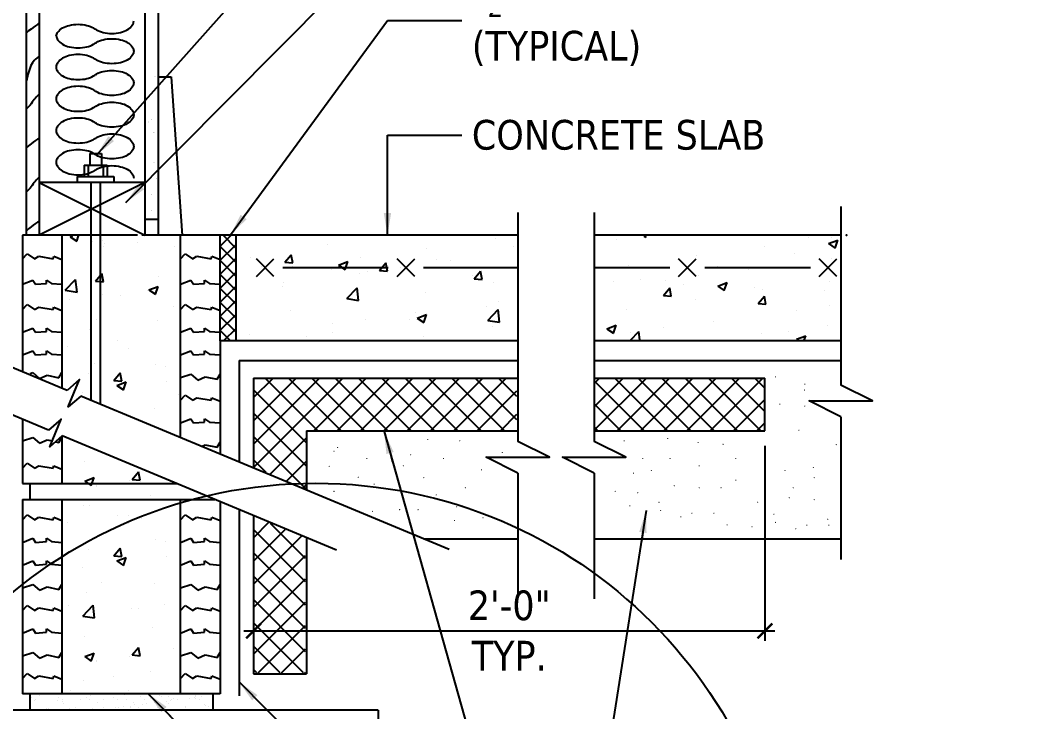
# Model space of a CAD drawing. Extents: x 0 to 68.3, y 4.1 to 78.5.
# Drawn here: x 30.25 to 68.3, y 38.53 to 64.76 of the extents above; entities that cross this region are included whole.
import ezdxf

# ---------------------------------------------------------------- set-up
doc = ezdxf.new("R2010")
doc.units = 0
doc.header["$LTSCALE"] = 4
doc.header["$MEASUREMENT"] = 0
doc.layers.get('0').update_dxf_attribs({"linetype": 'CONTINUOUS'})
doc.layers.get('DEFPOINTS').update_dxf_attribs({"linetype": 'CONTINUOUS'})
doc.styles.add('TahomaSPH', font='TAHOMA.TTF')
doc.dimstyles.new('1one', dxfattribs={"dimscale": 12, "dimtxt": 0.09375, "dimasz": 0.046875, "dimexe": 0.03125, "dimexo": 0.046875, "dimgap": 0.03125, "dimtad": 1, "dimdec": 4, "dimzin": 3, "dimdsep": 46, "dimlunit": 4, "dimtxsty": 'TahomaSPH', "dimblk": 'ARCHTICK', "dimcen": 0.09375, "dimdle": 0.03125, "dimclrd": 256, "dimclrt": 256, "dimadec": 8, "dimazin": 0, "dimtfac": 0.75, "dimtdec": 4, "dimtix": 1, "dimtmove": 2, "dimatfit": 3, "dimldrblk": 'LEADERARROW', "dimfxl": 0, "dimfrac": 1, "dimlwd": -1, "dimarcsym": 0})

# ---------------------------------------------------------------- blocks, each defined once
blk = doc.blocks.new('X')
for p, q in [((-0.5, -0.5), (0.5, 0.5)), ((0.5, -0.5), (-0.5, 0.5))]:
    blk.add_line(p, q)
blk = doc.blocks.new('ZBRK')
blk.add_lwpolyline([(0, -0.0625), (-0.125, 0), (0.125, 0), (0, 0.0625)])
blk = doc.blocks.new('*X5')
at = {"color": 0}
for p, q in [((35.272, 63.909), (35.688, 64.326)), ((35.864, 63.838), (35.376, 64.326)), ((35.272, 63.379), (35.863, 63.971)), ((35.865, 63.307), (35.272, 63.9)), ((35.272, 62.849), (35.865, 63.442)), ((35.866, 62.775), (35.272, 63.37)), ((35.272, 62.318), (35.866, 62.913)), ((35.867, 62.244), (35.272, 62.84)), ((35.272, 61.788), (35.867, 62.383)), ((35.868, 61.713), (35.272, 62.309)), ((35.272, 61.258), (35.868, 61.854)), ((35.869, 61.181), (35.272, 61.779)), ((35.272, 60.727), (35.869, 61.325)), ((35.87, 60.65), (35.272, 61.249)), ((35.652, 60.338), (35.272, 60.718)), ((35.412, 60.338), (35.87, 60.796))]:
    blk.add_line(p, q, dxfattribs=at)
blk = doc.blocks.new('*X6')
at = {"color": 0}
for p, q in [((30.319, 62.092), (30.319, 62.092)), ((31.379, 61.696), (31.379, 61.696)), ((29.485, 61.446), (29.485, 61.446)), ((31.791, 61.391), (31.791, 61.391)), ((30.514, 60.82), (30.514, 60.82)), ((32.826, 60.78), (32.826, 60.78)), ((33.183, 60.707), (33.183, 60.707)), ((30.259, 60.428), (30.259, 60.428)), ((31.242, 60.171), (31.483, 60.458)), ((31.242, 60.171), (31.541, 60.145)), ((31.541, 60.145), (31.483, 60.458)), ((31.568, 60.148), (31.568, 60.148)), ((33.221, 60.139), (33.221, 60.139)), ((31.352, 59.974), (31.702, 60.109)), ((31.352, 59.974), (31.601, 59.806)), ((31.601, 59.806), (31.702, 60.109)), ((30.063, 59.723), (30.063, 59.723)), ((30.785, 59.141), (30.785, 59.141)), ((32.765, 59.116), (32.765, 59.116)), ((30.198, 58.764), (30.198, 58.764)), ((29.519, 58.278), (29.519, 58.278)), ((30.062, 57.887), (30.451, 58.293)), ((30.506, 57.818), (30.451, 58.293)), ((33.157, 58.332), (33.157, 58.332)), ((30.062, 57.887), (30.506, 57.818)), ((31.906, 58.167), (31.906, 58.167)), ((32.188, 58.166), (32.188, 58.166)), ((32.704, 57.451), (32.704, 57.451)), ((30.137, 57.099), (30.137, 57.099)), ((31.936, 56.41), (32.177, 56.698)), ((32.234, 56.384), (32.177, 56.697)), ((30.135, 56.348), (30.486, 56.483)), ((30.135, 56.348), (30.384, 56.181)), ((30.384, 56.181), (30.486, 56.483)), ((31.842, 56.36), (31.842, 56.36)), ((31.936, 56.41), (32.234, 56.384)), ((33.494, 56.658), (33.494, 56.658)), ((30.578, 56.157), (30.578, 56.157)), ((30.59, 56.195), (30.59, 56.195)), ((31.214, 55.611), (31.214, 55.611)), ((32.643, 55.787), (32.643, 55.787)), ((30.076, 55.435), (30.076, 55.435)), ((29.599, 55.052), (29.599, 55.052)), ((31.776, 55.06), (31.776, 55.06))]:
    blk.add_line(p, q, dxfattribs=at)
blk = doc.blocks.new('*X7')
at = {"color": 0}
for p, q in [((28.109, 46.818), (28.109, 46.818)), ((28.423, 46.89), (28.423, 46.89)), ((28.596, 46.913), (28.596, 46.913)), ((29.147, 46.82), (29.147, 46.82)), ((30.185, 46.822), (30.185, 46.822)), ((30.347, 46.876), (30.347, 46.876)), ((31.223, 46.823), (31.223, 46.823)), ((31.639, 46.903), (31.639, 46.903)), ((32.261, 46.825), (32.261, 46.825)), ((32.973, 46.891), (32.973, 46.891)), ((33.034, 46.835), (33.034, 46.835)), ((33.299, 46.827), (33.299, 46.827)), ((34.286, 46.799), (34.286, 46.799)), ((34.326, 46.862), (34.326, 46.862)), ((34.337, 46.829), (34.337, 46.829)), ((34.557, 46.835), (34.557, 46.835)), ((28.239, 46.684), (28.239, 46.684)), ((28.25, 46.728), (28.25, 46.728)), ((29.091, 46.68), (29.091, 46.68)), ((29.284, 46.64), (29.284, 46.64)), ((29.288, 46.73), (29.288, 46.73)), ((29.345, 46.583), (29.345, 46.583)), ((29.991, 46.713), (29.991, 46.713)), ((30.326, 46.732), (30.326, 46.732)), ((30.637, 46.61), (30.637, 46.61)), ((30.864, 46.724), (30.864, 46.724)), ((31.364, 46.734), (31.364, 46.734)), ((31.421, 46.422), (31.421, 46.422)), ((31.595, 46.445), (31.595, 46.445)), ((31.717, 46.72), (31.717, 46.72)), ((31.866, 46.48), (31.866, 46.48)), ((31.971, 46.599), (31.971, 46.599)), ((32.032, 46.542), (32.032, 46.542)), ((32.187, 46.423), (32.187, 46.423)), ((32.319, 46.54), (32.319, 46.54)), ((32.402, 46.736), (32.402, 46.736)), ((32.492, 46.563), (32.492, 46.563)), ((32.617, 46.752), (32.617, 46.752)), ((32.763, 46.599), (32.763, 46.599)), ((33.04, 46.418), (33.04, 46.418)), ((33.216, 46.658), (33.216, 46.658)), ((33.324, 46.569), (33.324, 46.569)), ((33.389, 46.681), (33.389, 46.681)), ((33.44, 46.738), (33.44, 46.738)), ((33.489, 46.763), (33.489, 46.763)), ((33.66, 46.717), (33.66, 46.717)), ((33.94, 46.451), (33.94, 46.451)), ((33.946, 46.415), (33.946, 46.415)), ((34.113, 46.776), (34.113, 46.776)), ((34.342, 46.759), (34.342, 46.759)), ((34.478, 46.74), (34.478, 46.74)), ((34.658, 46.558), (34.658, 46.558)), ((34.719, 46.501), (34.719, 46.501)), ((34.812, 46.462), (34.812, 46.462)), ((28.282, 46.347), (28.282, 46.347)), ((28.689, 46.372), (28.689, 46.372)), ((28.756, 46.406), (28.756, 46.406)), ((29.562, 46.383), (29.562, 46.383)), ((29.794, 46.408), (29.794, 46.408)), ((30.414, 46.379), (30.414, 46.379)), ((30.832, 46.41), (30.832, 46.41)), ((30.969, 46.362), (30.969, 46.362)), ((31.315, 46.411), (31.315, 46.411)), ((31.87, 46.412), (31.87, 46.412)), ((32.908, 46.413), (32.908, 46.413))]:
    blk.add_line(p, q, dxfattribs=at)
blk = doc.blocks.new('*X12')
at = {"color": 0}
for p, q in [((39.341, 63.99), (39.341, 63.99)), ((45.699, 64.187), (45.699, 64.187)), ((37.721, 63.305), (37.962, 63.592)), ((38.02, 63.278), (37.962, 63.592)), ((43.102, 63.812), (43.102, 63.812)), ((46.371, 63.894), (46.371, 63.894)), ((36.425, 63.49), (36.425, 63.49)), ((37.721, 63.305), (38.019, 63.278)), ((39.754, 63.2), (40.104, 63.334)), ((39.754, 63.2), (40.003, 63.032)), ((40.003, 63.032), (40.104, 63.334)), ((40.576, 63.492), (40.576, 63.492)), ((41.307, 62.991), (41.548, 63.278)), ((41.606, 62.965), (41.548, 63.278)), ((43.455, 63.393), (43.455, 63.393)), ((43.985, 63.355), (43.985, 63.355)), ((36.825, 63.149), (36.825, 63.149)), ((38.009, 63.14), (38.009, 63.14)), ((39.495, 63.037), (39.495, 63.037)), ((40.539, 62.893), (40.539, 62.893)), ((40.839, 62.941), (40.839, 62.941)), ((41.307, 62.991), (41.606, 62.965)), ((42.091, 63.106), (42.091, 63.106)), ((42.164, 62.924), (42.164, 62.924)), ((44.833, 62.811), (44.833, 62.811)), ((44.893, 62.677), (45.134, 62.964)), ((45.192, 62.651), (45.134, 62.964)), ((37.682, 62.525), (37.682, 62.525)), ((44.893, 62.677), (45.192, 62.651)), ((45.638, 62.522), (45.638, 62.522)), ((37.623, 62.392), (37.623, 62.392)), ((40.071, 61.93), (40.461, 62.336)), ((40.516, 61.861), (40.461, 62.336)), ((43.041, 62.147), (43.041, 62.147)), ((40.071, 61.93), (40.516, 61.861)), ((40.515, 61.827), (40.515, 61.827)), ((45.364, 61.643), (45.364, 61.643)), ((45.827, 61.799), (45.827, 61.799)), ((37.948, 61.475), (37.948, 61.475)), ((42.669, 61.383), (42.669, 61.383)), ((42.739, 61.186), (43.089, 61.321)), ((42.988, 61.019), (43.089, 61.321)), ((45.407, 61.102), (45.797, 61.508)), ((45.852, 61.033), (45.797, 61.508)), ((39.524, 60.969), (39.524, 60.969)), ((40.776, 61.134), (40.776, 61.134)), ((42.448, 61.143), (42.448, 61.143)), ((42.739, 61.186), (42.987, 61.019)), ((45.407, 61.102), (45.852, 61.033)), ((36.366, 60.553), (36.366, 60.553)), ((39.532, 60.642), (39.532, 60.642)), ((45.577, 60.858), (45.577, 60.858)), ((38.521, 60.482), (38.521, 60.482)), ((41.19, 60.369), (41.19, 60.369)), ((42.98, 60.483), (42.98, 60.483))]:
    blk.add_line(p, q, dxfattribs=at)
blk = doc.blocks.new('*X13')
at = {"color": 0}
for p, q in [((50.288, 64.185), (50.288, 64.185)), ((51.318, 64.293), (51.39, 64.244)), ((51.39, 64.244), (51.406, 64.293)), ((55.895, 63.921), (55.895, 63.921)), ((57.558, 64.23), (57.558, 64.23)), ((58.327, 64.011), (58.677, 64.146)), ((58.327, 64.011), (58.575, 63.844)), ((58.42, 64.241), (58.42, 64.241)), ((58.575, 63.844), (58.677, 64.146)), ((53.328, 63.569), (53.328, 63.569)), ((57.028, 63.645), (57.028, 63.645)), ((50.731, 63.194), (50.731, 63.194)), ((58.433, 63.458), (58.433, 63.458)), ((53.382, 62.793), (53.382, 62.793)), ((54.112, 63.145), (54.112, 63.145)), ((55.276, 63.043), (55.276, 63.043)), ((50.171, 62.585), (50.171, 62.585)), ((51.196, 62.644), (51.196, 62.644)), ((52.13, 62.629), (52.13, 62.629)), ((52.84, 62.473), (52.84, 62.473)), ((54.126, 62.399), (54.476, 62.533)), ((54.126, 62.399), (54.374, 62.231)), ((54.374, 62.231), (54.476, 62.533)), ((58.359, 62.577), (58.359, 62.577)), ((52.066, 62.05), (52.307, 62.337)), ((52.066, 62.05), (52.365, 62.023)), ((52.365, 62.023), (52.307, 62.337)), ((55.509, 62.36), (55.509, 62.36)), ((55.652, 61.736), (55.893, 62.023)), ((55.834, 62.257), (55.834, 62.257)), ((55.951, 61.71), (55.893, 62.023)), ((58.178, 62.247), (58.178, 62.247)), ((53.267, 61.905), (53.267, 61.905)), ((55.652, 61.736), (55.951, 61.71)), ((58.37, 61.651), (58.37, 61.651)), ((50.67, 61.53), (50.67, 61.53)), ((57.118, 61.486), (57.118, 61.486)), ((49.924, 60.786), (50.274, 60.92)), ((50.173, 60.618), (50.275, 60.92)), ((53.96, 61.071), (53.96, 61.071)), ((58.299, 60.912), (58.299, 60.912)), ((49.924, 60.786), (50.173, 60.618)), ((50.815, 60.657), (50.815, 60.657)), ((50.821, 60.355), (51.133, 60.681)), ((51.171, 60.355), (51.133, 60.681)), ((52.067, 60.821), (52.067, 60.821)), ((55.773, 60.592), (55.773, 60.592)), ((56.822, 60.662), (56.822, 60.662)), ((57.11, 60.386), (57.46, 60.52)), ((57.405, 60.355), (57.46, 60.52)), ((57.11, 60.386), (57.155, 60.355))]:
    blk.add_line(p, q, dxfattribs=at)
blk = doc.blocks.new('*X14')
at = {"color": 0}
for p, q in [((29.584, 65.613), (29.668, 65.645)), ((29.584, 65.613), (29.833, 65.445)), ((29.833, 65.445), (29.9, 65.645)), ((30.799, 65.472), (30.799, 65.472)), ((30.441, 65.421), (30.441, 65.421)), ((30.864, 65.226), (30.864, 65.226)), ((30.867, 65.358), (30.867, 65.358)), ((32.116, 65.39), (32.116, 65.39)), ((33.536, 65.245), (33.536, 65.245)), ((29.399, 63.585), (29.788, 63.991)), ((29.843, 63.516), (29.788, 63.991)), ((30.548, 63.932), (30.789, 64.219)), ((30.548, 63.932), (30.847, 63.906)), ((30.847, 63.906), (30.789, 64.219)), ((32.947, 64.109), (32.947, 64.109)), ((29.399, 63.585), (29.843, 63.516)), ((30.38, 63.757), (30.38, 63.757)), ((32.569, 63.6), (32.919, 63.734)), ((32.569, 63.6), (32.817, 63.432)), ((32.694, 63.668), (32.694, 63.668)), ((32.817, 63.432), (32.919, 63.734)), ((29.549, 63.254), (29.549, 63.254)), ((30.8, 63.418), (30.8, 63.418)), ((31.487, 63.375), (31.487, 63.375)), ((33.509, 62.989), (33.509, 62.989)), ((30.593, 62.489), (30.593, 62.489)), ((32.887, 62.445), (32.887, 62.445)), ((30.319, 62.092), (30.319, 62.092)), ((31.379, 61.696), (31.379, 61.696)), ((29.485, 61.446), (29.485, 61.446)), ((31.791, 61.391), (31.791, 61.391)), ((30.514, 60.82), (30.514, 60.82)), ((32.826, 60.78), (32.826, 60.78)), ((33.183, 60.707), (33.183, 60.707)), ((30.259, 60.428), (30.259, 60.428)), ((31.242, 60.171), (31.483, 60.458)), ((31.242, 60.171), (31.541, 60.145)), ((31.541, 60.145), (31.483, 60.458)), ((31.568, 60.148), (31.568, 60.148)), ((33.221, 60.139), (33.221, 60.139)), ((31.352, 59.974), (31.702, 60.109)), ((31.352, 59.974), (31.601, 59.806)), ((31.601, 59.806), (31.702, 60.109)), ((30.063, 59.723), (30.063, 59.723)), ((33.701, 59.641), (33.701, 59.641)), ((32.765, 59.116), (32.765, 59.116)), ((30.137, 57.099), (30.137, 57.099)), ((31.936, 56.41), (32.177, 56.698)), ((32.234, 56.384), (32.177, 56.697)), ((30.135, 56.348), (30.486, 56.483)), ((30.135, 56.348), (30.384, 56.181)), ((30.384, 56.181), (30.486, 56.483)), ((31.842, 56.36), (31.842, 56.36)), ((31.936, 56.41), (32.234, 56.384)), ((30.578, 56.157), (30.578, 56.157)), ((30.59, 56.195), (30.59, 56.195)), ((31.214, 55.611), (31.214, 55.611)), ((32.643, 55.787), (32.643, 55.787)), ((30.076, 55.435), (30.076, 55.435)), ((31.776, 55.06), (31.776, 55.06)), ((32.268, 54.939), (32.268, 54.939))]:
    blk.add_line(p, q, dxfattribs=at)
blk = doc.blocks.new('*X15')
at = {"color": 0}
for p, q in [((49.469, 58.308), (51.395, 60.234)), ((49.469, 59.192), (50.509, 60.232)), ((49.469, 60.076), (49.624, 60.23)), ((51.326, 58.275), (49.469, 60.133)), ((52.21, 58.275), (50.254, 60.232)), ((50.32, 58.275), (52.281, 60.236)), ((53.094, 58.275), (51.136, 60.234)), ((51.204, 58.275), (53.167, 60.238)), ((53.978, 58.275), (52.018, 60.235)), ((52.088, 58.275), (54.053, 60.24)), ((54.862, 58.275), (52.9, 60.237)), ((52.972, 58.275), (54.939, 60.242)), ((55.746, 58.275), (53.782, 60.239)), ((53.856, 58.275), (55.824, 60.244)), ((55.887, 59.017), (54.664, 60.241)), ((55.887, 59.901), (55.546, 60.243)), ((54.74, 58.275), (55.887, 59.423)), ((50.443, 58.275), (49.469, 59.249)), ((49.559, 58.275), (49.469, 58.365)), ((55.623, 58.275), (55.887, 58.539))]:
    blk.add_line(p, q, dxfattribs=at)
blk = doc.blocks.new('*X16')
at = {"color": 0}
for p, q in [((36.549, 56.879), (39.909, 60.239)), ((36.549, 57.763), (39.025, 60.239)), ((36.549, 58.647), (38.141, 60.239)), ((36.549, 59.53), (37.258, 60.239)), ((38.954, 58.273), (36.989, 60.239)), ((39.838, 58.273), (37.873, 60.239)), ((40.722, 58.273), (38.756, 60.239)), ((38.828, 58.273), (40.793, 60.239)), ((41.606, 58.273), (39.64, 60.239)), ((39.712, 58.273), (41.677, 60.239)), ((42.49, 58.273), (40.524, 60.239)), ((40.595, 58.273), (42.561, 60.239)), ((43.373, 58.273), (41.408, 60.239)), ((41.479, 58.273), (43.445, 60.239)), ((44.257, 58.273), (42.292, 60.239)), ((42.363, 58.273), (44.329, 60.239)), ((45.141, 58.273), (43.176, 60.239)), ((43.247, 58.273), (45.213, 60.239)), ((46.025, 58.273), (44.06, 60.239)), ((44.131, 58.273), (46.096, 60.239)), ((46.513, 58.669), (44.944, 60.239)), ((46.513, 59.553), (45.827, 60.239)), ((38.529, 57.814), (36.549, 59.794)), ((45.015, 58.273), (46.513, 59.771)), ((38.529, 56.93), (36.549, 58.91)), ((45.899, 58.273), (46.513, 58.887)), ((38.503, 56.073), (36.549, 58.026)), ((37.168, 56.613), (38.529, 57.975)), ((37.017, 56.674), (36.549, 57.142)), ((37.797, 56.359), (38.529, 57.091)), ((38.426, 56.104), (38.529, 56.207))]:
    blk.add_line(p, q, dxfattribs=at)
blk = doc.blocks.new('*X17')
at = {"color": 0}
for p, q in [((36.553, 54.231), (37.1, 54.778)), ((36.553, 53.347), (37.725, 54.519)), ((38.507, 52.533), (36.553, 54.487)), ((38.507, 53.417), (37.179, 54.745)), ((36.553, 52.463), (38.35, 54.259)), ((38.507, 51.649), (36.553, 53.603)), ((36.553, 51.579), (38.507, 53.533)), ((38.507, 50.765), (36.553, 52.719)), ((36.553, 50.695), (38.507, 52.649)), ((38.507, 49.882), (36.553, 51.835)), ((36.553, 49.811), (38.507, 51.765)), ((38.425, 49.079), (36.553, 50.952)), ((36.705, 49.079), (38.507, 50.881)), ((37.542, 49.079), (36.553, 50.068)), ((37.589, 49.079), (38.507, 49.997)), ((36.658, 49.079), (36.553, 49.184)), ((38.472, 49.079), (38.507, 49.113))]:
    blk.add_line(p, q, dxfattribs=at)
blk = doc.blocks.new('_ArchTick')
at = {"color": 0, "linetype": 'ByBlock', "const_width": 0.15}
blk.add_lwpolyline([(-0.5, -0.5), (0.5, 0.5)], dxfattribs=at)
blk = doc.blocks.new('LEADERARROW')
blk.add_lwpolyline([(-1.5, 0), (-2.125, 0)])
blk.add_solid([(-1.5, 0.25), (0, 0), (-1.5, -0.25)])
blk = doc.blocks.new('*D21')
at = {"color": 0, "lineweight": -2}
for p, q in [((58.482, 48.618), (58.482, 41.223)), ((39.104, 42.16), (39.104, 41.973))]:
    blk.add_line(p, q, dxfattribs=at)
blk.add_line((38.729, 41.598), (58.857, 41.598))
at = {"layer": 'DEFPOINTS', "color": 0}
for p in [(58.482, 49.18), (39.104, 41.598), (58.482, 41.598)]:
    blk.add_point(p, dxfattribs=at)
at = {"xscale": 0.5625, "yscale": 0.5625, "zscale": 0.5625, "rotation": 180}
blk.add_blockref('_ArchTick', (39.104, 41.598), dxfattribs=at)
at = {"xscale": 0.5625, "yscale": 0.5625, "zscale": 0.5625}
blk.add_blockref('_ArchTick', (58.482, 41.598), dxfattribs=at)
at = {"char_height": 1.125, "attachment_point": 5, "style": 'TahomaSPH'}
for s, insert in [('2\'-0"', (48.793, 42.558)), ('TYP.', (48.793, 40.66))]:
    blk.add_mtext(s, dxfattribs=dict(at, insert=insert))

msp = doc.modelspace()

# ---------------------------------------------------------------- linework, layer by layer
for p, q in [((30.48279, 69.85919), (30.48279, 56.60136)), ((30.98279, 69.85919), (30.98279, 58.60136)), ((34.98279, 69.85919), (34.98279, 58.60136)), ((35.48279, 69.85919), (35.48279, 62.60123)), ((35.48279, 62.60123), (35.97998, 62.60123)), ((35.48279, 62.60123), (35.48279, 56.60136)), ((35.97964, 62.60087), (36.39751, 56.59155)), ((32.90019, 59.69293), (33.33485, 59.69293)), ((32.90019, 59.69293), (32.90019, 59.25827)), ((33.33485, 59.69293), (33.33485, 59.25827)), ((32.68286, 59.25827), (33.55218, 59.25827)), ((32.68286, 59.25827), (32.68286, 58.82361)), ((32.83552, 59.25827), (32.83552, 58.82361)), ((33.40539, 59.25827), (33.40539, 58.82361)), ((33.55218, 59.25827), (33.55218, 58.82361)), ((34.98279, 58.60136), (30.98279, 58.60136)), ((30.98279, 58.60136), (34.98279, 56.60136)), ((34.98279, 58.60136), (30.98279, 56.60136)), ((30.98279, 58.60136), (30.98279, 56.60136)), ((32.41327, 58.82361), (33.80418, 58.82361)), ((32.41327, 58.82361), (32.41327, 58.60628)), ((32.93343, 58.60136), (32.93343, 50.3436)), ((33.29236, 58.60136), (33.29236, 50.19415)), ((33.80418, 58.82361), (33.80418, 58.60628)), ((34.98279, 58.60136), (34.98279, 56.60136)), ((49.11495, 57.46116), (49.11495, 48.78084)), ((52.01577, 57.46116), (52.01577, 48.78084)), ((61.35919, 57.68147), (61.35919, 50.91597)), ((34.98279, 57.2028), (35.48279, 57.2028)), ((34.71031, 56.60136), (30.34314, 56.60136)), ((30.34314, 56.60136), (30.34314, 51.42212)), ((31.84314, 56.60136), (31.84314, 50.79756)), ((36.39683, 56.60136), (34.86273, 56.60136)), ((36.33375, 48.9278), (36.33375, 56.60136)), ((49.11495, 56.60136), (36.39683, 56.60136)), ((37.83375, 52.60136), (37.83375, 56.60136)), ((37.83375, 52.60136), (37.83375, 56.60136)), ((38.69744, 56.60136), (37.83375, 56.60136)), ((38.44602, 52.60136), (38.44602, 56.60136)), ((61.35919, 56.60136), (52.02252, 56.60136)), ((30.34314, 55.70501), (30.51758, 55.89591)), ((30.51758, 55.89591), (30.80414, 55.70501)), ((30.80414, 55.70501), (30.96334, 55.80046)), ((30.96334, 55.80046), (31.50461, 55.70501)), ((31.50461, 55.70501), (31.53645, 55.80046)), ((31.53645, 55.80046), (31.84314, 55.67319)), ((36.33375, 55.70501), (36.5082, 55.89591)), ((36.5082, 55.89591), (36.79475, 55.70501)), ((36.79475, 55.70501), (36.95395, 55.80046)), ((36.95395, 55.80046), (37.49522, 55.70501)), ((37.49522, 55.70501), (37.52706, 55.80046)), ((37.52706, 55.80046), (37.83375, 55.67319)), ((40.21063, 55.37294), (44.21063, 55.37294)), ((45.54396, 55.37294), (49.11495, 55.37294)), ((52.02252, 55.37294), (54.87729, 55.37294)), ((56.21063, 55.37294), (60.21063, 55.37294)), ((30.34314, 54.74185), (30.74046, 54.90093)), ((30.74046, 54.90093), (30.83598, 54.74185)), ((31.24989, 54.90093), (31.44093, 54.77366)), ((31.24989, 54.77366), (31.24989, 54.90093)), ((36.33375, 54.74185), (36.73107, 54.90093)), ((36.73107, 54.90093), (36.82659, 54.74185)), ((37.2405, 54.90093), (37.43154, 54.77366)), ((37.2405, 54.77366), (37.2405, 54.90093)), ((30.83598, 54.74185), (31.24989, 54.77366)), ((31.44093, 54.77366), (31.84314, 54.74185)), ((35.0774, 54.50382), (35.0774, 54.50382)), ((36.82659, 54.74185), (37.2405, 54.77366)), ((37.43154, 54.77366), (37.83375, 54.74185)), ((30.34314, 53.77905), (30.51758, 53.96995)), ((30.51758, 53.96995), (30.80414, 53.77905)), ((30.80414, 53.77905), (30.96334, 53.8745)), ((30.96334, 53.8745), (31.50461, 53.77905)), ((31.50461, 53.77905), (31.53645, 53.8745)), ((31.53645, 53.8745), (31.84314, 53.74723)), ((36.33375, 53.77905), (36.5082, 53.96995)), ((36.5082, 53.96995), (36.79475, 53.77905)), ((36.79475, 53.77905), (36.95395, 53.8745)), ((36.95395, 53.8745), (37.49522, 53.77905)), ((37.49522, 53.77905), (37.52706, 53.8745)), ((37.52706, 53.8745), (37.83375, 53.74723)), ((32.03338, 50.71835), (25.50879, 53.435)), ((30.34314, 52.91999), (30.74046, 53.07908)), ((30.74046, 53.07908), (30.83598, 52.91999)), ((30.83598, 52.91999), (31.24989, 52.95181)), ((31.24989, 53.07908), (31.44093, 52.95181)), ((31.24989, 52.95181), (31.24989, 53.07908)), ((31.44093, 52.95181), (31.84314, 52.91999)), ((36.33375, 52.91999), (36.73107, 53.07908)), ((36.73107, 53.07908), (36.82659, 52.91999)), ((36.82659, 52.91999), (37.2405, 52.95181)), ((37.2405, 52.95181), (37.2405, 53.07908)), ((37.2405, 53.07908), (37.43154, 52.95181)), ((37.43154, 52.95181), (37.83375, 52.91999)), ((31.33299, 49.20885), (22.63725, 52.82951)), ((37.83375, 52.60136), (37.83375, 48.30324)), ((49.11495, 52.60136), (37.83375, 52.60136)), ((38.69744, 52.60136), (37.83375, 52.60136)), ((61.35919, 52.60136), (52.02252, 52.60136)), ((30.34314, 52.06093), (30.74046, 52.22002)), ((30.74046, 52.22002), (30.83598, 52.06093)), ((31.24989, 52.22002), (31.44093, 52.09275)), ((31.24989, 52.09275), (31.24989, 52.22002)), ((36.33375, 52.06093), (36.73107, 52.22002)), ((36.73107, 52.22002), (36.82659, 52.06093)), ((37.2405, 52.09275), (37.2405, 52.22002)), ((37.2405, 52.22002), (37.43154, 52.09275)), ((30.83598, 52.06093), (31.24989, 52.09275)), ((31.44093, 52.09275), (31.84314, 52.06093)), ((36.82659, 52.06093), (37.2405, 52.09275)), ((37.43154, 52.09275), (37.83375, 52.06093)), ((38.55158, 51.85132), (38.55158, 48.00436)), ((38.55158, 51.85132), (49.11495, 51.85132)), ((52.02252, 51.85132), (61.35919, 51.85132)), ((30.6421, 51.35759), (30.74046, 51.38909)), ((30.74046, 51.38909), (30.99518, 51.16638)), ((31.72749, 51.19819), (31.84314, 51.38909)), ((30.99518, 51.16638), (31.28173, 51.29364)), ((31.28173, 51.29364), (31.72749, 51.19819)), ((36.33375, 51.20188), (36.73107, 51.32914)), ((36.73107, 51.32914), (36.98579, 51.10643)), ((36.98579, 51.10643), (37.27234, 51.23369)), ((37.27234, 51.23369), (37.7181, 51.13824)), ((37.7181, 51.13824), (37.83375, 51.32914)), ((39.10423, 51.18013), (39.10423, 47.77425)), ((39.10423, 51.18013), (49.11495, 51.18013)), ((52.02252, 51.18013), (58.48185, 51.18013)), ((58.48185, 49.18013), (58.48185, 51.18013)), ((46.51231, 44.68974), (32.55268, 50.50213)), ((36.33375, 50.34282), (36.5082, 50.53372)), ((36.5082, 50.53372), (36.79475, 50.34282)), ((36.79475, 50.34282), (36.95395, 50.43827)), ((36.95395, 50.43827), (37.49522, 50.34282)), ((37.49522, 50.34282), (37.52706, 50.43827)), ((37.52706, 50.43827), (37.83375, 50.311)), ((30.34314, 49.621), (30.34314, 47.18524)), ((36.33375, 49.48376), (36.73107, 49.64285)), ((36.73107, 49.64285), (36.82659, 49.48376)), ((36.82659, 49.48376), (37.2405, 49.51558)), ((37.2405, 49.64285), (37.43154, 49.51558)), ((37.2405, 49.51558), (37.2405, 49.64285)), ((37.43154, 49.51558), (37.83375, 49.48376)), ((61.35919, 49.71597), (61.35919, 44.30505)), ((41.10423, 49.18013), (41.10423, 46.94151)), ((41.10423, 49.18013), (49.11495, 49.18013)), ((52.02252, 49.18013), (58.48185, 49.18013)), ((30.34314, 48.80744), (30.74046, 48.93471)), ((30.74046, 48.93471), (30.99518, 48.71199)), ((30.99518, 48.71199), (31.28173, 48.83926)), ((31.28173, 48.83926), (31.46709, 48.79956)), ((31.5967, 48.77181), (31.72749, 48.7438)), ((31.72749, 48.7438), (31.84314, 48.93471)), ((31.84314, 48.99644), (31.84314, 47.18524)), ((42.24951, 44.66353), (31.8523, 48.99263)), ((37.7181, 48.56107), (37.83375, 48.75197)), ((37.13344, 48.59483), (37.27234, 48.65652)), ((37.27234, 48.65652), (37.7181, 48.56107)), ((30.34314, 47.76565), (30.51758, 47.95655)), ((30.51758, 47.95655), (30.80414, 47.76565)), ((30.80414, 47.76565), (30.96334, 47.8611)), ((30.96334, 47.8611), (31.50461, 47.76565)), ((31.50461, 47.76565), (31.53645, 47.8611)), ((31.53645, 47.8611), (31.84314, 47.73383)), ((49.11495, 47.58084), (49.11495, 43.01496)), ((52.01577, 47.58084), (52.01577, 42.81835)), ((30.34314, 47.18524), (36.19311, 47.18524)), ((30.61966, 47.18524), (30.61966, 46.58571)), ((30.34314, 46.58571), (37.633, 46.58571)), ((30.34314, 46.58571), (30.34314, 39.21648)), ((31.84314, 46.58571), (31.84314, 39.21648)), ((36.33375, 39.21648), (36.33375, 46.58571)), ((37.83375, 46.50212), (37.83375, 39.21648)), ((38.55158, 46.20324), (38.55158, 39.13626)), ((30.34314, 45.81029), (30.51758, 46.00119)), ((30.51758, 46.00119), (30.80414, 45.81029)), ((30.80414, 45.81029), (30.96334, 45.90574)), ((30.96334, 45.90574), (31.50461, 45.81029)), ((31.50461, 45.81029), (31.53645, 45.90574)), ((31.53645, 45.90574), (31.84314, 45.77847)), ((36.33375, 45.81029), (36.5082, 46.00119)), ((36.5082, 46.00119), (36.79475, 45.81029)), ((36.79475, 45.81029), (36.95395, 45.90574)), ((36.95395, 45.90574), (37.49522, 45.81029)), ((37.49522, 45.81029), (37.52706, 45.90574)), ((37.52706, 45.90574), (37.83375, 45.77847)), ((39.10423, 45.97313), (39.10423, 39.96829)), ((30.34314, 44.95123), (30.74046, 45.11032)), ((30.74046, 45.11032), (30.83598, 44.95123)), ((30.83598, 44.95123), (31.24989, 44.98305)), ((31.24989, 44.98305), (31.24989, 45.11032)), ((31.24989, 45.11032), (31.44093, 44.98305)), ((31.44093, 44.98305), (31.84314, 44.95123)), ((36.33375, 44.95123), (36.73107, 45.11032)), ((36.73107, 45.11032), (36.82659, 44.95123)), ((36.82659, 44.95123), (37.2405, 44.98305)), ((37.2405, 45.11032), (37.43154, 44.98305)), ((37.2405, 44.98305), (37.2405, 45.11032)), ((37.43154, 44.98305), (37.83375, 44.95123)), ((41.10423, 45.14039), (41.10423, 39.96829)), ((45.55104, 45.08998), (49.11495, 45.08998)), ((52.02252, 45.08998), (61.35919, 45.08998)), ((30.34314, 44.09217), (30.74046, 44.25126)), ((30.74046, 44.25126), (30.83598, 44.09217)), ((31.24989, 44.12399), (31.24989, 44.25126)), ((31.24989, 44.25126), (31.44093, 44.12399)), ((36.33375, 44.09217), (36.73107, 44.25126)), ((36.73107, 44.25126), (36.82659, 44.09217)), ((37.2405, 44.25126), (37.43154, 44.12399)), ((37.2405, 44.12399), (37.2405, 44.25126)), ((30.83598, 44.09217), (31.24989, 44.12399)), ((31.44093, 44.12399), (31.84314, 44.09217)), ((36.82659, 44.09217), (37.2405, 44.12399)), ((37.43154, 44.12399), (37.83375, 44.09217)), ((30.34314, 43.23312), (30.74046, 43.36038)), ((30.74046, 43.36038), (30.99518, 43.13767)), ((30.99518, 43.13767), (31.28173, 43.26493)), ((31.28173, 43.26493), (31.72749, 43.16948)), ((31.72749, 43.16948), (31.84314, 43.36038)), ((36.33375, 43.23312), (36.73107, 43.36038)), ((36.73107, 43.36038), (36.98579, 43.13767)), ((36.98579, 43.13767), (37.27234, 43.26493)), ((37.27234, 43.26493), (37.7181, 43.16948)), ((37.7181, 43.16948), (37.83375, 43.36038)), ((30.34314, 42.37406), (30.51758, 42.56496)), ((30.51758, 42.56496), (30.80414, 42.37406)), ((30.80414, 42.37406), (30.96334, 42.46951)), ((30.96334, 42.46951), (31.50461, 42.37406)), ((31.50461, 42.37406), (31.53645, 42.46951)), ((31.53645, 42.46951), (31.84314, 42.34224)), ((36.33375, 42.37406), (36.5082, 42.56496)), ((36.5082, 42.56496), (36.79475, 42.37406)), ((36.79475, 42.37406), (36.95395, 42.46951)), ((36.95395, 42.46951), (37.49522, 42.37406)), ((37.49522, 42.37406), (37.52706, 42.46951)), ((37.52706, 42.46951), (37.83375, 42.34224)), ((30.34314, 41.515), (30.74046, 41.67409)), ((30.74046, 41.67409), (30.83598, 41.515)), ((30.83598, 41.515), (31.24989, 41.54682)), ((31.24989, 41.54682), (31.24989, 41.67409)), ((31.24989, 41.67409), (31.44093, 41.54682)), ((31.44093, 41.54682), (31.84314, 41.515)), ((36.33375, 41.515), (36.73107, 41.67409)), ((36.73107, 41.67409), (36.82659, 41.515)), ((36.82659, 41.515), (37.2405, 41.54682)), ((37.2405, 41.54682), (37.2405, 41.67409)), ((37.2405, 41.67409), (37.43154, 41.54682)), ((37.43154, 41.54682), (37.83375, 41.515)), ((30.34314, 40.65595), (30.74046, 40.78321)), ((30.74046, 40.78321), (30.99518, 40.56049)), ((31.72749, 40.59231), (31.84314, 40.78321)), ((36.33375, 40.65595), (36.73107, 40.78321)), ((36.73107, 40.78321), (36.98579, 40.56049)), ((37.7181, 40.59231), (37.83375, 40.78321)), ((30.99518, 40.56049), (31.28173, 40.68776)), ((31.28173, 40.68776), (31.72749, 40.59231)), ((36.98579, 40.56049), (37.27234, 40.68776)), ((37.27234, 40.68776), (37.7181, 40.59231)), ((30.34314, 39.79689), (30.51758, 39.98779)), ((30.51758, 39.98779), (30.80414, 39.79689)), ((36.33375, 39.79689), (36.5082, 39.98779)), ((36.5082, 39.98779), (36.79475, 39.79689)), ((39.10423, 39.96829), (41.10423, 39.96829)), ((30.80414, 39.79689), (30.96334, 39.89234)), ((30.96334, 39.89234), (31.50461, 39.79689)), ((31.50461, 39.79689), (31.53645, 39.89234)), ((31.53645, 39.89234), (31.84314, 39.76507)), ((36.79475, 39.79689), (36.95395, 39.89234)), ((36.95395, 39.89234), (37.49522, 39.79689)), ((37.49522, 39.79689), (37.52706, 39.89234)), ((37.52706, 39.89234), (37.83375, 39.76507)), ((37.55723, 39.21648), (30.34314, 39.21648)), ((30.61966, 39.21648), (30.61966, 38.59197)), ((37.83375, 39.21648), (37.55723, 39.21648)), ((37.55723, 39.21648), (37.55723, 38.59197)), ((37.55723, 38.59197), (25.84314, 38.59197)), ((43.82906, 38.59197), (37.55723, 38.59197)), ((43.82906, 38.59197), (43.82906, 26.60136))]:
    msp.add_line(p, q)
for points in [[(33.09344, 64.42221, 0.02627778), (33.14676, 64.38791, 0.07180551), (33.39987, 64.28805, 0.05816952), (33.73289, 64.24917, 0.05816952), (34.06591, 64.28805, 0.07180551), (34.31902, 64.38791, 0.1065062), (34.50825, 64.55772, 0.15810432), (34.5618, 64.72284, 0.15810432)], [(31.62644, 64.14839, -0.13300208), (31.67864, 64.2859, -0.1065062), (31.86787, 64.45571, -0.07180551), (32.12097, 64.55556, -0.05816952), (32.454, 64.59444, -0.05816952), (32.78702, 64.55556, -0.07180551), (33.04012, 64.45571, -0.02627778), (33.09344, 64.42141, -0.02626021)], [(31.62644, 64.14839, 0.13300208), (31.67864, 64.01089, 0.1065062), (31.86787, 63.84108, 0.07180551), (32.12097, 63.74122, 0.05816952), (32.454, 63.70235, 0.05816952), (32.78702, 63.74122, 0.07180551), (33.04012, 63.84108, 0.02627778), (33.09344, 63.87538, 0.02626021)], [(33.09344, 63.87471, -0.02627778), (33.14676, 63.90902, -0.07180551), (33.39987, 64.00887, -0.05816952), (33.73289, 64.04775, -0.05816952), (34.06591, 64.00887, -0.07180551), (34.31902, 63.90902, -0.1065062), (34.50825, 63.73921, -0.15810432), (34.5618, 63.57408, -0.15810432)], [(34.5618, 63.57408, -0.15810432), (34.50825, 63.40896, -0.1065062), (34.31902, 63.23915, -0.07180551), (34.06591, 63.1393, -0.05816952), (33.73289, 63.10042, -0.05816952), (33.39987, 63.1393, -0.07180551), (33.14676, 63.23915, -0.02627778), (33.09344, 63.27346, -0.02626021)], [(33.09344, 63.27346, 0.02627778), (33.04012, 63.30776, 0.07180551), (32.78702, 63.40762, 0.05816952), (32.454, 63.44649, 0.05816952), (32.12097, 63.40762, 0.07180551), (31.86787, 63.30776, 0.1065062), (31.67864, 63.13795, 0.15810432), (31.62508, 62.97283, 0.15810432)], [(31.62508, 62.97283, 0.15810432), (31.67864, 62.80771, 0.1065062), (31.86787, 62.6379, 0.07180551), (32.12097, 62.53804, 0.05816952), (32.454, 62.49916, 0.05816952), (32.78702, 62.53804, 0.07180551), (33.04012, 62.6379, 0.02627778), (33.09344, 62.6722, 0.02626021)], [(33.09344, 62.6722, -0.02627778), (33.14676, 62.7065, -0.07180551), (33.39987, 62.80636, -0.05816952), (33.73289, 62.84523, -0.05816952), (34.06591, 62.80636, -0.07180551), (34.31902, 62.7065, -0.1065062), (34.50825, 62.53669, -0.15810432), (34.5618, 62.37157, -0.15810432)], [(33.09344, 62.07094, 0.02627778), (33.04012, 62.10524, 0.07180551), (32.78702, 62.2051, 0.05816952), (32.454, 62.24398, 0.05816952), (32.12097, 62.2051, 0.07180551), (31.86787, 62.10524, 0.1065062), (31.67864, 61.93543, 0.15810432), (31.62508, 61.77031, 0.15810432)], [(34.5618, 62.37157, -0.15810432), (34.50825, 62.20645, -0.1065062), (34.31902, 62.03664, -0.07180551), (34.06591, 61.93678, -0.05816952), (33.73289, 61.89791, -0.05816952), (33.39987, 61.93678, -0.07180551), (33.14676, 62.03664, -0.02627778), (33.09344, 62.07094, -0.02626021)], [(31.62508, 61.77031, 0.15810432), (31.67864, 61.60519, 0.1065062), (31.86787, 61.43538, 0.07180551), (32.12097, 61.33552, 0.05816952), (32.454, 61.29665, 0.05816952), (32.78702, 61.33552, 0.07180551), (33.04012, 61.43538, 0.02627778), (33.09344, 61.46968, 0.02626021)], [(33.09344, 61.46901, -0.02627778), (33.14676, 61.50332, -0.07180551), (33.39987, 61.60317, -0.05816952), (33.73289, 61.64205, -0.05816952), (34.06591, 61.60317, -0.07180551), (34.31902, 61.50332, -0.1065062), (34.50825, 61.33351, -0.15810432), (34.5618, 61.16839, -0.15810432)], [(33.09344, 60.86776, 0.02627778), (33.04012, 60.90206, 0.07180551), (32.78702, 61.00192, 0.05816952), (32.454, 61.04079, 0.05816952), (32.12097, 61.00192, 0.07180551), (31.86787, 60.90206, 0.1065062), (31.67864, 60.73225, 0.15810432), (31.62508, 60.56713, 0.15810432)], [(34.5618, 61.16839, -0.15810432), (34.50825, 61.00326, -0.1065062), (34.31902, 60.83345, -0.07180551), (34.06591, 60.7336, -0.05816952), (33.73289, 60.69472, -0.05816952), (33.39987, 60.7336, -0.07180551), (33.14676, 60.83345, -0.02627778), (33.09344, 60.86776, -0.02626021)], [(31.62508, 60.56713, 0.15810432), (31.67864, 60.40201, 0.1065062), (31.86787, 60.2322, 0.07180551), (32.12097, 60.13234, 0.05816952), (32.454, 60.09346, 0.05816952), (32.78702, 60.13234, 0.07180551), (33.04012, 60.2322, 0.02627778), (33.09344, 60.2665, 0.02626021)], [(33.09344, 60.2665, -0.02627778), (33.14676, 60.3008, -0.07180551), (33.39987, 60.40066, -0.05816952), (33.73289, 60.43953, -0.05816952), (34.06591, 60.40066, -0.07180551), (34.31902, 60.3008, -0.1065062), (34.50825, 60.13099, -0.15810432), (34.5618, 59.96587, -0.15810432)], [(33.09344, 59.66524, 0.02627778), (33.04012, 59.69954, 0.07180551), (32.78702, 59.7994, 0.05816952), (32.454, 59.83828, 0.05816952), (32.12097, 59.7994, 0.07180551), (31.86787, 59.69954, 0.1065062), (31.67864, 59.52973, 0.15810432), (31.62508, 59.36461, 0.15810432)], [(34.5618, 59.96587, -0.15810432), (34.50825, 59.80075, -0.1065062), (34.31902, 59.63094, -0.07180551), (34.06591, 59.53108, -0.05816952), (33.73289, 59.49221, -0.05816952), (33.39987, 59.53108, -0.07180551), (33.14676, 59.63094, -0.02627778), (33.09344, 59.66524, -0.02626021)], [(31.62508, 59.36461, 0.15810432), (31.67864, 59.19949, 0.1065062), (31.86787, 59.02968, 0.07180551), (32.12097, 58.92982, 0.05816952), (32.454, 58.89095, 0.05816952), (32.78702, 58.92982, 0.07180551), (33.04012, 59.02968, 0.02627778), (33.09344, 59.06398, 0.02626021)], [(33.09344, 59.06331, -0.02627778), (33.14676, 59.09762, -0.07180551), (33.39987, 59.19747, -0.05816952), (33.73289, 59.23635, -0.05816952), (34.06591, 59.19747, -0.07180551), (34.31902, 59.09762, -0.1065062), (34.50825, 58.92781, -0.15810432), (34.5618, 58.76269, -0.15810432)]]:
    msp.add_lwpolyline(points, format="xyb")
for points in [[(30.97702, 64.64425), (30.91188, 64.58988), (30.8378, 64.5354), (30.75682, 64.47828), (30.66973, 64.41494), (30.57734, 64.3418), (30.48045, 64.2553)], [(30.97702, 63.39038), (30.95069, 63.36479), (30.90006, 63.32292), (30.84473, 63.27662), (30.78622, 63.21784), (30.72601, 63.13854), (30.66559, 63.03065), (30.60645, 62.88612), (30.5501, 62.69689), (30.49803, 62.45493)], [(30.97702, 61.95601), (30.97321, 61.95139), (30.93675, 61.9113), (30.89944, 61.87185), (30.86189, 61.83135), (30.82471, 61.78812), (30.78822, 61.74092), (30.75176, 61.69045), (30.71436, 61.63786), (30.6751, 61.58431), (30.63302, 61.53097), (30.58718, 61.47898), (30.53664, 61.42952), (30.48045, 61.38373)], [(30.97702, 60.29494), (30.91188, 60.24058), (30.8378, 60.1861), (30.75682, 60.12898), (30.66973, 60.06564), (30.57734, 59.9925), (30.48045, 59.906)], [(30.97702, 58.80696), (30.97321, 58.80234), (30.93675, 58.76225), (30.89944, 58.7228), (30.86189, 58.6823), (30.82471, 58.63907), (30.78822, 58.59187), (30.75176, 58.5414), (30.71436, 58.48881), (30.6751, 58.43526), (30.63302, 58.38192), (30.58718, 58.32993), (30.53664, 58.28047), (30.48045, 58.23468)], [(30.97702, 57.1459), (30.91188, 57.09153), (30.8378, 57.03705), (30.75682, 56.97993), (30.66973, 56.91659), (30.57734, 56.84345), (30.48045, 56.75695)], [(32.55268, 50.50213), (32.07658, 50.0908), (32.50909, 51.12934), (32.0332, 50.7182)], [(31.8523, 48.99263), (31.3762, 48.58131), (31.80871, 49.61984), (31.33282, 49.2087)]]:
    msp.add_lwpolyline(points)
for points, const_width in [([(34.95266, 62.4185, 1), (34.96308, 62.4185, 1)], 0.01042), ([(35.36262, 62.62631, 1), (35.37303, 62.62631, 1)], 0.01042), ([(35.11714, 60.89215, 1), (35.12756, 60.89215, 1)], 0.01042), ([(35.21475, 60.99247, 1), (35.22517, 60.99247, 1)], 0.01042), ([(35.32212, 60.48369, 1), (35.33254, 60.48369, 1)], 0.01042), ([(35.32212, 59.3658, 1), (35.33254, 59.3658, 1)], 0.01042), ([(35.41973, 58.75669, 1), (35.43015, 58.75669, 1)], 0.01042), ([(35.21475, 58.14758, 1), (35.22517, 58.14758, 1)], 0.01042), ([(35.21475, 57.53131, 1), (35.22517, 57.53131, 1)], 0.01042), ([(58.87769, 51.22719, 1), (58.89852, 51.22719, 1)], 0.02083), ([(59.97583, 50.7308, 1), (59.99666, 50.7308, 1)], 0.02083), ([(59.98313, 50.95439, 1), (60.00396, 50.95439, 1)], 0.02083), ([(59.03903, 50.19534, 1), (59.05986, 50.19534, 1)], 0.02083), ([(59.98313, 50.12237, 1), (60.00396, 50.12237, 1)], 0.02083), ([(59.76109, 49.20445, 1), (59.78193, 49.20445, 1)], 0.02083), ([(45.69366, 48.85528, 1), (45.71449, 48.85528, 1)], 0.02083), ([(46.90617, 48.8088, 1), (46.927, 48.8088, 1)], 0.02083), ([(53.13738, 48.80455, 1), (53.15822, 48.80455, 1)], 0.02083), ([(54.78797, 48.8907, 1), (54.8088, 48.8907, 1)], 0.02083), ([(55.9413, 48.74431, 1), (55.96213, 48.74431, 1)], 0.02083), ([(42.14073, 48.41126, 1), (42.16156, 48.41126, 1)], 0.02083), ([(42.28007, 48.54766, 1), (42.3009, 48.54766, 1)], 0.02083), ([(48.51957, 48.35736, 1), (48.5404, 48.35736, 1)], 0.02083), ([(56.88539, 48.67133, 1), (56.90622, 48.67133, 1)], 0.02083), ([(61.17641, 48.65984, 1), (61.19724, 48.65984, 1)], 0.02083), ([(43.3855, 48.13165, 1), (43.40633, 48.13165, 1)], 0.02083), ([(45.0483, 48.27486, 1), (45.06913, 48.27486, 1)], 0.02083), ([(46.29307, 48.13165, 1), (46.31391, 48.13165, 1)], 0.02083), ([(53.84387, 48.13165, 1), (53.8647, 48.13165, 1)], 0.02083), ([(54.87645, 48.13165, 1), (54.89728, 48.13165, 1)], 0.02083), ([(57.366, 48.13165, 1), (57.38683, 48.13165, 1)], 0.02083), ([(41.95739, 47.83826, 1), (41.97822, 47.83826, 1)], 0.02083), ([(44.76962, 47.85885, 1), (44.79045, 47.85885, 1)], 0.02083), ([(47.73292, 47.70398, 1), (47.75375, 47.70398, 1)], 0.02083), ([(53.49233, 47.57924, 1), (53.51317, 47.57924, 1)], 0.02083), ([(54.16655, 47.68021, 1), (54.18738, 47.68021, 1)], 0.02083), ([(55.98188, 47.85885, 1), (56.00272, 47.85885, 1)], 0.02083), ([(59.23264, 47.68021, 1), (59.25347, 47.68021, 1)], 0.02083), ([(60.3077, 47.79276, 1), (60.32853, 47.79276, 1)], 0.02083), ([(43.06282, 47.42225, 1), (43.08365, 47.42225, 1)], 0.02083), ([(43.66418, 47.16322, 1), (43.68502, 47.16322, 1)], 0.02083), ([(45.54405, 47.40742, 1), (45.56488, 47.40742, 1)], 0.02083), ([(57.36941, 47.31068, 1), (57.39025, 47.31068, 1)], 0.02083), ([(60.33807, 47.40742, 1), (60.35891, 47.40742, 1)], 0.02083), ([(42.14073, 46.89043, 1), (42.16156, 46.89043, 1)], 0.02083), ([(47.11983, 47.02683, 1), (47.14066, 47.02683, 1)], 0.02083), ([(52.79563, 46.89043, 1), (52.81646, 46.89043, 1)], 0.02083), ([(53.65367, 46.8376, 1), (53.67451, 46.8376, 1)], 0.02083), ([(55.03779, 47.0998, 1), (55.05862, 47.0998, 1)], 0.02083), ([(55.98188, 47.02683, 1), (56.00272, 47.02683, 1)], 0.02083), ([(56.80864, 47.02683, 1), (56.82947, 47.02683, 1)], 0.02083), ([(59.54636, 47.026, 1), (59.56719, 47.026, 1)], 0.02083), ([(46.01439, 46.75403, 1), (46.03523, 46.75403, 1)], 0.02083), ([(54.45843, 46.47442, 1), (54.47926, 46.47442, 1)], 0.02083), ([(58.19617, 46.47866, 1), (58.217, 46.47866, 1)], 0.02083), ([(59.39398, 46.64837, 1), (59.41481, 46.64837, 1)], 0.02083), ([(60.33807, 46.57539, 1), (60.35891, 46.57539, 1)], 0.02083), ([(43.59965, 46.13138, 1), (43.62048, 46.13138, 1)], 0.02083), ([(44.63028, 46.1948, 1), (44.65111, 46.1948, 1)], 0.02083), ([(45.32698, 46.1948, 1), (45.34781, 46.1948, 1)], 0.02083), ([(46.78883, 46.3026, 1), (46.80966, 46.3026, 1)], 0.02083), ([(47.0147, 46.33484, 1), (47.03554, 46.33484, 1)], 0.02083), ([(53.35299, 46.33802, 1), (53.37383, 46.33802, 1)], 0.02083), ([(54.5215, 46.16469, 1), (54.54233, 46.16469, 1)], 0.02083), ([(55.7032, 46.0584, 1), (55.72404, 46.0584, 1)], 0.02083), ([(56.53925, 46.0584, 1), (56.56008, 46.0584, 1)], 0.02083), ([(58.81462, 46.02298, 1), (58.83545, 46.02298, 1)], 0.02083), ([(46.71109, 45.78561, 1), (46.73193, 45.78561, 1)], 0.02083), ([(47.78914, 45.88341, 1), (47.80997, 45.88341, 1)], 0.02083), ([(48.50394, 45.78561, 1), (48.52478, 45.78561, 1)], 0.02083), ([(55.28518, 45.922, 1), (55.30601, 45.922, 1)], 0.02083), ([(58.87769, 45.71325, 1), (58.89852, 45.71325, 1)], 0.02083), ([(60.8543, 45.82928, 1), (60.87513, 45.82928, 1)], 0.02083), ([(57.03841, 45.61652, 1), (57.05924, 45.61652, 1)], 0.02083), ([(57.98251, 45.54355, 1), (58.00334, 45.54355, 1)], 0.02083), ([(59.64137, 45.47057, 1), (59.66221, 45.47057, 1)], 0.02083), ([(60.05939, 45.60697, 1), (60.08023, 45.60697, 1)], 0.02083), ([(60.89544, 45.60697, 1), (60.91627, 45.60697, 1)], 0.02083)]:
    msp.add_lwpolyline(points, format="xyb", close=True, dxfattribs=dict(const_width=const_width))
for p in [(61.57199, 56.60136), (60.87729, 55.37294)]:
    msp.add_point(p)

# ---------------------------------------------------------------- block references
for name, p in [('*X14', (2.57023, -9.07328)), ('*X5', (2.57023, -7.7309)), ('*X12', (2.57023, -7.7309)), ('*X13', (2.57023, -7.7309)), ('*X16', (2.57023, -9.07328)), ('*X15', (2.57023, -9.07328)), ('*X6', (2.57023, -15.72464)), ('*X17', (2.57023, -9.07328)), ('*X7', (2.57023, -7.7309))]:
    msp.add_blockref(name, p)
for name, p, xscale, yscale, zscale in [('X', (39.54396, 55.37294), -0.66666664, 0.66666664, 0.66666664), ('X', (44.87729, 55.37294), -0.66666664, 0.66666664, 0.66666664), ('X', (55.54396, 55.37294), -0.66666664, 0.66666664, 0.66666664), ('X', (60.87729, 55.37294), 0.66666664, 0.66666664, 0.66666664), ('X', (60.87729, 55.37294), -0.66666664, 0.66666664, 0.66666664), ('ZBRK', (61.35919, 50.31597), 9.599999616, 9.599999616, 9.599999616), ('ZBRK', (49.11495, 48.18084), 9.599999616, 9.599999616, 9.599999616), ('ZBRK', (52.01577, 48.18084), 9.599999616, 9.599999616, 9.599999616)]:
    msp.add_blockref(name, p, dxfattribs=dict(xscale=xscale, yscale=yscale, zscale=zscale))

# ---------------------------------------------------------------- texts
at = {"char_height": 1.125, "attachment_point": 4, "style": 'TahomaSPH'}
for s, insert in [('\\A1;{\\H0.7x;\\S1#2;}" PREMOULDED FILLER\\P(TYPICAL)', (47.375, 64.73316)), ('CONCRETE SLAB', (47.375, 60.39609))]:
    msp.add_mtext(s, dxfattribs=dict(at, insert=insert))

# ---------------------------------------------------------------- dimensions: what is measured, and where the dimension line sits
dim = msp.add_linear_dim(base=(58.48185, 41.59754), p1=(39.10423, 41.59754), p2=(58.48185, 49.18013), text='2\'-0"\\XTYP.', dimstyle='1one')
dim.commit()
dim.dimension.update_dxf_attribs({"geometry": '*D21', "text_midpoint": (48.79304, 41.59754)})

# ---------------------------------------------------------------- leaders
at = {"annotation_type": 0, "has_hookline": 1, "hookline_direction": 0}
for points, override, text_width in [([(33.14676, 59.63094), (44.17867, 72.03112), (47, 72.03112)], {"dimgap": 0.03125, "dimtad": 0}, 19.41664), ([(34.2656, 57.84257), (44.17867, 67.83516), (47, 67.83516)], {"dimgap": 0.03125, "dimtad": 0}, 20.00067), ([(38.22761, 56.61017), (44.17867, 64.73316), (47, 64.73316)], {"dimgap": 0.03125, "dimtad": 0}, 17.26186), ([(44.17867, 56.60136), (44.17867, 60.39609), (47, 60.39609)], {"dimgap": 0.03125, "dimtad": 0}, 11.45702), ([(44.04738, 49.15576), (48.36578, 33.85848), (54.1684, 33.85848)], {"dimgap": 0.03125, "dimtad": 0}, 13.75537), ([(41.46249, 29.19715), (48.89063, 21.95623), (54.1684, 21.95623)], {"dimasz": 3, "dimgap": 0.03125, "dimtad": 0, "dimldrblk": 'DotBlank'}, 6.5664), ([(53.98761, 46.16469), (52.68352, 37.86847), (54.1684, 37.86847)], {"dimgap": 0.03125, "dimtad": 0}, 12.10149), ([(38.55158, 39.66635), (48.36578, 29.78651), (54.1684, 29.78651)], {"dimgap": 0.03125, "dimtad": 0}, 13.60124), ([(35.11036, 39.21648), (48.36578, 25.91052), (54.1684, 25.91052)], {"dimgap": 0.03125, "dimtad": 0}, 6.29063)]:
    msp.add_leader(points, dimstyle='1one', override=override, dxfattribs=dict(at, text_width=text_width))

doc.saveas('drawing.dxf')
